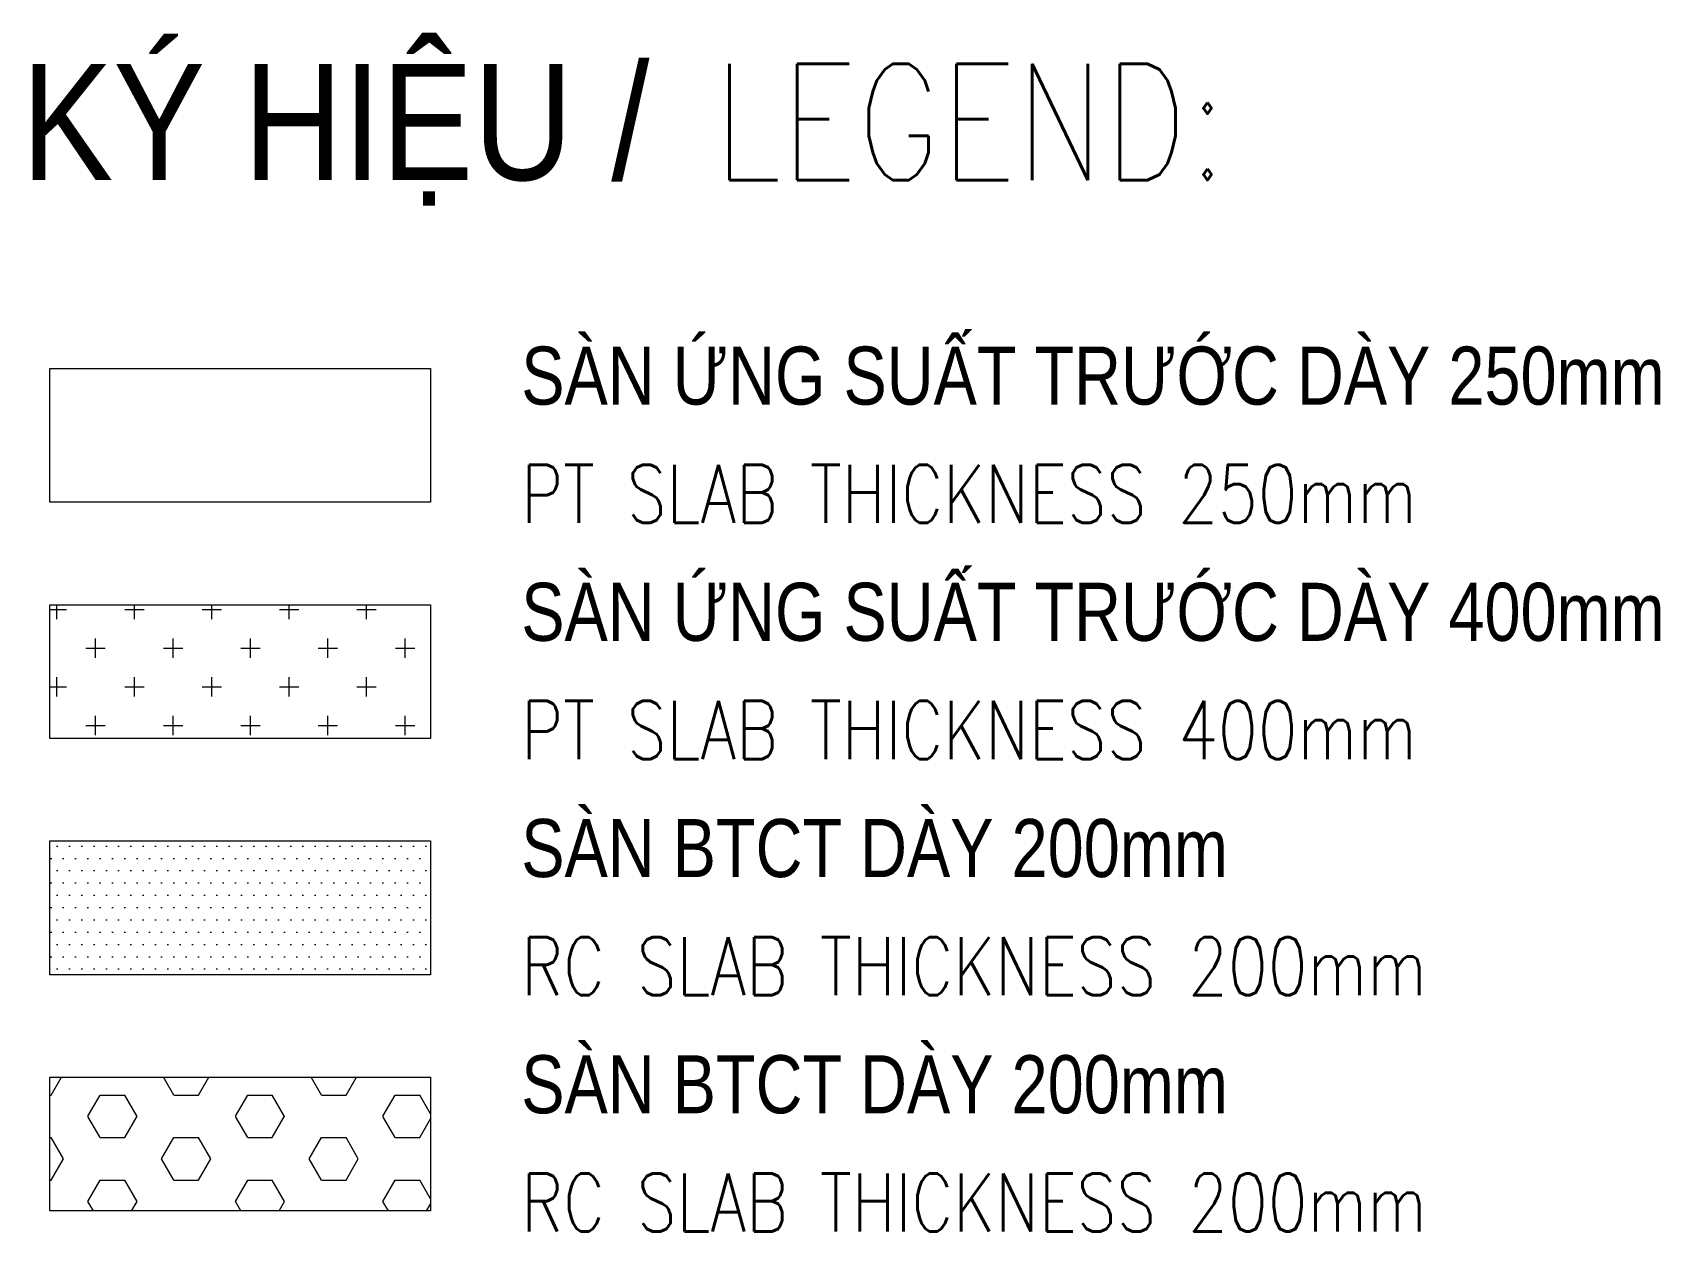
# Model space of a CAD drawing. Header units: millimetres. Extents: x -179076 to 493302, y -18667 to 80932.
# Drawn here: x 356638 to 367152, y 20291 to 28036 of the extents above; entities that cross this region are included whole.
import ezdxf
from ezdxf.enums import TextEntityAlignment as Align

# ---------------------------------------------------------------- set-up
doc = ezdxf.new("R2010")
doc.units = ezdxf.units.MM
for name, color, linetype, lineweight in [('$0$NDC_S_HATCH MATERIAL', 8, 'Continuous', 13), ('NDC_S_CONTINUOUS', 3, 'Continuous', 20), ('NDC_S_ENG TEXT', 2, 'Continuous', 20), ('NDC_S_HATCH MATERIAL', 8, 'Continuous', 13), ('NDC_S_VN TEXT', 7, 'Continuous', 20)]:
    doc.layers.add(name, color=color, linetype=linetype, lineweight=lineweight)
doc.styles.add('NDC_EN TXT', font='romans.shx', dxfattribs={"width": 0.8})
doc.styles.add('NDC_VIE TXT', font='arial.ttf', dxfattribs={"width": 0.8})

msp = doc.modelspace()

# ---------------------------------------------------------------- hatches: boundary and pattern name
at = {"layer": '$0$NDC_S_HATCH MATERIAL'}
h = msp.add_hatch(dxfattribs=at)
h.set_pattern_fill('DOTS', color=256, scale=50)
h.set_pattern_definition([(0, (252300, 0), (39.6875, 79.375), [0, -79.375])])
h.paths.add_polyline_path([(356750.3, 22814), (356750.3, 21949.9), (359208.6, 21949.9), (359208.6, 22814)])
h = msp.add_hatch(dxfattribs=at)
h.set_pattern_fill('HEX', color=256, scale=50)
h.set_pattern_definition([(0, (252300, 0), (0, 274.9631), [158.75, -317.5]), (120, (252300, 0), (-238.125, -137.4815), [158.75, -317.5]), (60, (252458.75, 0), (-238.125, 137.4815), [158.75, -317.5])])
h.paths.add_polyline_path([(356750.3, 21288), (356750.3, 20423.9), (359208.6, 20423.9), (359208.6, 21288)])
at = {"layer": 'NDC_S_HATCH MATERIAL', "ltscale": 500}
h = msp.add_hatch(dxfattribs=at)
h.set_pattern_fill('CROSS', color=256, scale=1000, pattern_type=2)
h.set_pattern_definition([(0, (249232.97, 5309.89), (250, 250), [125, -375]), (90, (249295.47, 5247.39), (-250, 250), [125, -375])])
h.paths.add_polyline_path([(356750.3, 24340), (356750.3, 23475.9), (359208.6, 23475.9), (359208.6, 24340)])

# ---------------------------------------------------------------- linework, layer by layer
at = {"layer": 'NDC_S_CONTINUOUS'}
for points in [[(356750.3, 25866), (359208.6, 25866), (359208.6, 25001.9), (356750.3, 25001.9)], [(356750.3, 24340), (359208.6, 24340), (359208.6, 23475.9), (356750.3, 23475.9)], [(356750.3, 22814), (359208.6, 22814), (359208.6, 21949.9), (356750.3, 21949.9)], [(356750.3, 21288), (359208.6, 21288), (359208.6, 20423.9), (356750.3, 20423.9)]]:
    msp.add_lwpolyline(points, close=True, dxfattribs=at)

# ---------------------------------------------------------------- texts
at = {"layer": 'NDC_S_ENG TEXT', "attachment_point": 1, "line_spacing_factor": 0.7, "style": 'NDC_EN TXT'}
for s, insert, char_height in [('LEGEND:', (361037.2, 27833.5), 750), ('PT SLAB THICKNESS 250mm', (359794.5, 25244.2), 375), ('PT SLAB THICKNESS 400mm', (359794.5, 23718.2), 375), ('RC SLAB THICKNESS 200mm', (359794.5, 22192.2), 375), ('RC SLAB THICKNESS 200mm', (359794.5, 20666.2), 375)]:
    msp.add_mtext_dynamic_manual_height_columns(s, width=11151.525, gutter_width=10, heights=[0], dxfattribs=dict(at, insert=insert, char_height=char_height))
at = {"layer": 'NDC_S_VN TEXT', "style": 'NDC_VIE TXT', "width": 0.85}
msp.add_text('KÝ HIỆU /', height=750, dxfattribs=at).set_placement((356565.2, 27833.5), align=Align.TOP_LEFT)
at = {"layer": 'NDC_S_VN TEXT', "char_height": 375, "attachment_point": 1, "style": 'NDC_VIE TXT'}
for s, insert in [('SÀN ỨNG SUẤT TRƯỚC DÀY 250mm', (359794.5, 26007.6)), ('SÀN ỨNG SUẤT TRƯỚC DÀY 400mm', (359794.5, 24481.6)), ('SÀN BTCT DÀY 200mm', (359794.5, 22955.6)), ('SÀN BTCT DÀY 200mm', (359794.5, 21429.6))]:
    msp.add_mtext_dynamic_manual_height_columns(s, width=8485.707, gutter_width=10, heights=[0], dxfattribs=dict(at, insert=insert))

doc.saveas('drawing.dxf')
